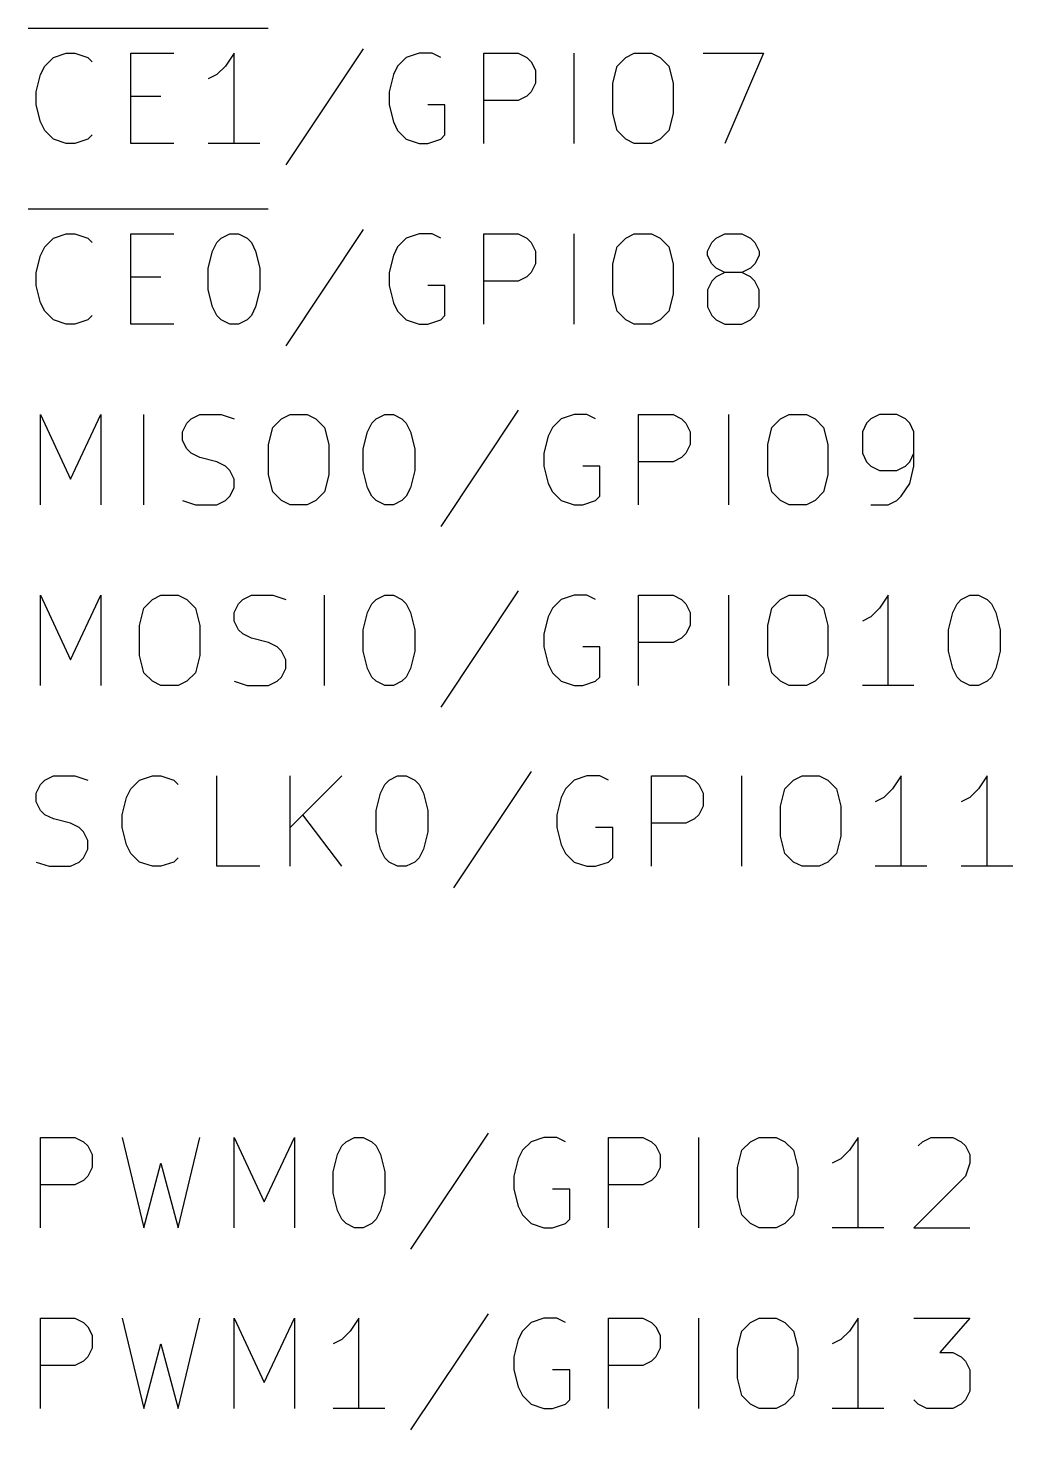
# Model space of a CAD drawing. Header units: millimetres. Extents: x 10 to 287, y -200 to -10.
# Drawn here: x 167.51 to 181.36, y -101.22 to -81.52 of the extents above; entities that cross this region are included whole.
import ezdxf

# ---------------------------------------------------------------- set-up
doc = ezdxf.new("R2010")
doc.units = ezdxf.units.MM
doc.layers.add('GREENSIXTYFIVE', color=129, linetype='CONTINUOUS')

msp = doc.modelspace()

# ---------------------------------------------------------------- linework, layer by layer
at = {"layer": 'GREENSIXTYFIVE', "linetype": 'CONTINUOUS'}
for p, q in [((167.513, -81.515), (170.8875, -81.515)), ((167.7488, -82.049), (167.8698, -81.928)), ((167.8698, -81.928), (168.0512, -81.8675)), ((168.0512, -81.8675), (168.1721, -81.8675)), ((168.1721, -81.8675), (168.3536, -81.928)), ((168.3536, -81.928), (168.414, -81.9885)), ((168.9583, -83.1375), (168.9583, -81.8675)), ((168.9583, -81.8675), (169.5631, -81.8675)), ((170.4097, -81.8675), (170.2888, -82.049)), ((170.4097, -83.1375), (170.4097, -81.8675)), ((172.224, -81.8071), (171.1354, -83.4399)), ((172.8288, -81.928), (172.7078, -82.049)), ((173.0102, -81.8675), (172.8288, -81.928)), ((173.1916, -81.8675), (173.0102, -81.8675)), ((173.3126, -81.928), (173.1916, -81.8675)), ((173.9173, -83.1375), (173.9173, -81.8675)), ((173.9173, -81.8675), (174.4011, -81.8675)), ((174.4011, -81.8675), (174.5221, -81.928)), ((174.5221, -81.928), (174.5826, -81.9885)), ((175.1873, -83.1375), (175.1873, -81.8675)), ((175.7921, -82.049), (175.9131, -81.928)), ((175.9131, -81.928), (176.034, -81.8675)), ((176.034, -81.8675), (176.2759, -81.8675)), ((176.2759, -81.8675), (176.3969, -81.928)), ((176.3969, -81.928), (176.5178, -82.049)), ((177.0017, -81.8675), (177.8483, -81.8675)), ((177.8483, -81.8675), (177.3041, -83.1375)), ((167.6883, -82.1699), (167.7488, -82.049)), ((170.2888, -82.049), (170.1678, -82.1699)), ((172.7078, -82.049), (172.6473, -82.1699)), ((174.5826, -81.9885), (174.643, -82.1094)), ((174.643, -82.1094), (174.643, -82.2909)), ((175.7317, -82.2909), (175.7921, -82.049)), ((176.5178, -82.049), (176.5783, -82.2909)), ((167.6279, -82.4118), (167.6883, -82.1699)), ((170.1678, -82.1699), (170.0469, -82.2304)), ((172.6473, -82.1699), (172.5869, -82.4118)), ((174.643, -82.2909), (174.5826, -82.4118)), ((175.7317, -82.7142), (175.7317, -82.2909)), ((176.5783, -82.2909), (176.5783, -82.7142)), ((167.6279, -82.5932), (167.6279, -82.4118)), ((168.9583, -82.4723), (169.3817, -82.4723)), ((172.5869, -82.4118), (172.5869, -82.5932)), ((174.4011, -82.5328), (173.9173, -82.5328)), ((174.5221, -82.4723), (174.4011, -82.5328)), ((174.5826, -82.4118), (174.5221, -82.4723)), ((167.6883, -82.8351), (167.6279, -82.5932)), ((172.5869, -82.5932), (172.6473, -82.8351)), ((173.373, -82.5932), (173.1311, -82.5932)), ((173.373, -83.0166), (173.373, -82.5932)), ((175.7921, -82.9561), (175.7317, -82.7142)), ((176.5783, -82.7142), (176.5178, -82.9561)), ((167.7488, -82.9561), (167.6883, -82.8351)), ((167.8698, -83.0771), (167.7488, -82.9561)), ((172.6473, -82.8351), (172.7078, -82.9561)), ((172.7078, -82.9561), (172.8288, -83.0771)), ((175.9131, -83.0771), (175.7921, -82.9561)), ((176.5178, -82.9561), (176.3969, -83.0771)), ((168.0512, -83.1375), (167.8698, -83.0771)), ((168.1721, -83.1375), (168.0512, -83.1375)), ((168.3536, -83.0771), (168.1721, -83.1375)), ((168.414, -83.0166), (168.3536, -83.0771)), ((169.5631, -83.1375), (168.9583, -83.1375)), ((170.7726, -83.1375), (170.0469, -83.1375)), ((172.8288, -83.0771), (173.0102, -83.1375)), ((173.0102, -83.1375), (173.1311, -83.1375)), ((173.1311, -83.1375), (173.3126, -83.0771)), ((173.3126, -83.0771), (173.373, -83.0166)), ((176.034, -83.1375), (175.9131, -83.0771)), ((176.2759, -83.1375), (176.034, -83.1375)), ((176.3969, -83.0771), (176.2759, -83.1375)), ((167.513, -84.055), (170.8875, -84.055)), ((167.7488, -84.589), (167.8698, -84.468)), ((167.8698, -84.468), (168.0512, -84.4075)), ((168.0512, -84.4075), (168.1721, -84.4075)), ((168.1721, -84.4075), (168.3536, -84.468)), ((168.3536, -84.468), (168.414, -84.5285)), ((168.9583, -85.6775), (168.9583, -84.4075)), ((168.9583, -84.4075), (169.5631, -84.4075)), ((170.1073, -84.6494), (170.1678, -84.5285)), ((170.1678, -84.5285), (170.2283, -84.468)), ((170.2283, -84.468), (170.3492, -84.4075)), ((170.3492, -84.4075), (170.4702, -84.4075)), ((170.4702, -84.4075), (170.5911, -84.468)), ((170.5911, -84.468), (170.6516, -84.5285)), ((170.6516, -84.5285), (170.7121, -84.6494)), ((172.224, -84.3471), (171.1354, -85.9799)), ((172.8288, -84.468), (172.7078, -84.589)), ((173.0102, -84.4075), (172.8288, -84.468)), ((173.1916, -84.4075), (173.0102, -84.4075)), ((173.3126, -84.468), (173.1916, -84.4075)), ((173.9173, -85.6775), (173.9173, -84.4075)), ((173.9173, -84.4075), (174.4011, -84.4075)), ((174.4011, -84.4075), (174.5221, -84.468)), ((174.5221, -84.468), (174.5826, -84.5285)), ((174.5826, -84.5285), (174.643, -84.6494)), ((175.1873, -85.6775), (175.1873, -84.4075)), ((175.7921, -84.589), (175.9131, -84.468)), ((175.9131, -84.468), (176.034, -84.4075)), ((176.034, -84.4075), (176.2759, -84.4075)), ((176.2759, -84.4075), (176.3969, -84.468)), ((176.3969, -84.468), (176.5178, -84.589)), ((177.0622, -84.6494), (177.1226, -84.5285)), ((177.1226, -84.5285), (177.1831, -84.468)), ((177.1831, -84.468), (177.3041, -84.4075)), ((177.3041, -84.4075), (177.546, -84.4075)), ((177.546, -84.4075), (177.6669, -84.468)), ((177.6669, -84.468), (177.7274, -84.5285)), ((177.7274, -84.5285), (177.7879, -84.6494)), ((167.6279, -84.9518), (167.6883, -84.7099)), ((167.6883, -84.7099), (167.7488, -84.589)), ((170.0469, -84.8913), (170.1073, -84.6494)), ((170.7121, -84.6494), (170.7726, -84.8913)), ((172.6473, -84.7099), (172.5869, -84.9518)), ((172.7078, -84.589), (172.6473, -84.7099)), ((174.643, -84.6494), (174.643, -84.8309)), ((175.7317, -84.8309), (175.7921, -84.589)), ((176.5178, -84.589), (176.5783, -84.8309)), ((177.0622, -84.7099), (177.0622, -84.6494)), ((177.1226, -84.8309), (177.0622, -84.7099)), ((177.7879, -84.7099), (177.7274, -84.8309)), ((177.7879, -84.6494), (177.7879, -84.7099)), ((170.0469, -85.1937), (170.0469, -84.8913)), ((170.7726, -84.8913), (170.7726, -85.1937)), ((174.643, -84.8309), (174.5826, -84.9518)), ((175.7317, -85.2542), (175.7317, -84.8309)), ((176.5783, -84.8309), (176.5783, -85.2542)), ((177.1831, -84.8913), (177.1226, -84.8309)), ((177.3041, -84.9518), (177.1831, -84.8913)), ((177.6669, -84.8913), (177.546, -84.9518)), ((177.7274, -84.8309), (177.6669, -84.8913)), ((167.6279, -85.1332), (167.6279, -84.9518)), ((168.9583, -85.0123), (169.3817, -85.0123)), ((172.5869, -84.9518), (172.5869, -85.1332)), ((174.4011, -85.0728), (173.9173, -85.0728)), ((174.5221, -85.0123), (174.4011, -85.0728)), ((174.5826, -84.9518), (174.5221, -85.0123)), ((177.1226, -85.0728), (177.0622, -85.1937)), ((177.1831, -85.0123), (177.1226, -85.0728)), ((177.3041, -84.9518), (177.1831, -85.0123)), ((177.546, -84.9518), (177.3041, -84.9518)), ((177.6669, -85.0123), (177.546, -84.9518)), ((177.7274, -85.0728), (177.6669, -85.0123)), ((177.7879, -85.1937), (177.7274, -85.0728)), ((167.6883, -85.3751), (167.6279, -85.1332)), ((170.1073, -85.4356), (170.0469, -85.1937)), ((170.7726, -85.1937), (170.7121, -85.4356)), ((172.5869, -85.1332), (172.6473, -85.3751)), ((173.373, -85.1332), (173.1311, -85.1332)), ((173.373, -85.5566), (173.373, -85.1332)), ((175.7921, -85.4961), (175.7317, -85.2542)), ((176.5783, -85.2542), (176.5178, -85.4961)), ((177.0622, -85.1937), (177.0622, -85.4356)), ((177.7879, -85.4356), (177.7879, -85.1937)), ((167.7488, -85.4961), (167.6883, -85.3751)), ((167.8698, -85.6171), (167.7488, -85.4961)), ((170.1678, -85.5566), (170.1073, -85.4356)), ((170.7121, -85.4356), (170.6516, -85.5566)), ((172.6473, -85.3751), (172.7078, -85.4961)), ((172.7078, -85.4961), (172.8288, -85.6171)), ((175.9131, -85.6171), (175.7921, -85.4961)), ((176.5178, -85.4961), (176.3969, -85.6171)), ((177.0622, -85.4356), (177.1226, -85.5566)), ((177.7274, -85.5566), (177.7879, -85.4356)), ((168.0512, -85.6775), (167.8698, -85.6171)), ((168.1721, -85.6775), (168.0512, -85.6775)), ((168.3536, -85.6171), (168.1721, -85.6775)), ((168.414, -85.5566), (168.3536, -85.6171)), ((169.5631, -85.6775), (168.9583, -85.6775)), ((170.2283, -85.6171), (170.1678, -85.5566)), ((170.3492, -85.6775), (170.2283, -85.6171)), ((170.4702, -85.6775), (170.3492, -85.6775)), ((170.5911, -85.6171), (170.4702, -85.6775)), ((170.6516, -85.5566), (170.5911, -85.6171)), ((172.8288, -85.6171), (173.0102, -85.6775)), ((173.0102, -85.6775), (173.1311, -85.6775)), ((173.1311, -85.6775), (173.3126, -85.6171)), ((173.3126, -85.6171), (173.373, -85.5566)), ((176.034, -85.6775), (175.9131, -85.6171)), ((176.2759, -85.6775), (176.034, -85.6775)), ((176.3969, -85.6171), (176.2759, -85.6775)), ((177.1226, -85.5566), (177.1831, -85.6171)), ((177.1831, -85.6171), (177.3041, -85.6775)), ((177.3041, -85.6775), (177.546, -85.6775)), ((177.546, -85.6775), (177.6669, -85.6171)), ((177.6669, -85.6171), (177.7274, -85.5566)), ((174.4012, -86.8871), (173.3126, -88.5199)), ((167.6883, -88.2175), (167.6883, -86.9475)), ((167.6883, -86.9475), (168.1117, -87.8547)), ((168.1117, -87.8547), (168.535, -86.9475)), ((168.535, -86.9475), (168.535, -88.2175)), ((169.1397, -88.2175), (169.1397, -86.9475)), ((169.6841, -87.1894), (169.7445, -87.0685)), ((169.7445, -87.0685), (169.805, -87.008)), ((169.805, -87.008), (169.926, -86.9475)), ((169.926, -86.9475), (170.2283, -86.9475)), ((170.2283, -86.9475), (170.4098, -87.008)), ((170.954, -87.129), (171.075, -87.008)), ((171.075, -87.008), (171.1959, -86.9475)), ((171.1959, -86.9475), (171.4378, -86.9475)), ((171.4378, -86.9475), (171.5588, -87.008)), ((171.5588, -87.008), (171.6797, -87.129)), ((172.2845, -87.1894), (172.345, -87.0685)), ((172.345, -87.0685), (172.4055, -87.008)), ((172.4055, -87.008), (172.5264, -86.9475)), ((172.5264, -86.9475), (172.6474, -86.9475)), ((172.6474, -86.9475), (172.7683, -87.008)), ((172.7683, -87.008), (172.8288, -87.0685)), ((172.8288, -87.0685), (172.8893, -87.1894)), ((175.006, -87.008), (174.885, -87.129)), ((175.1874, -86.9475), (175.006, -87.008)), ((175.3688, -86.9475), (175.1874, -86.9475)), ((175.4898, -87.008), (175.3688, -86.9475)), ((176.0945, -88.2175), (176.0945, -86.9475)), ((176.0945, -86.9475), (176.5783, -86.9475)), ((176.5783, -86.9475), (176.6993, -87.008)), ((176.6993, -87.008), (176.7598, -87.0685)), ((176.7598, -87.0685), (176.8202, -87.1894)), ((177.3645, -88.2175), (177.3645, -86.9475)), ((177.9693, -87.129), (178.0903, -87.008)), ((178.0903, -87.008), (178.2112, -86.9475)), ((178.2112, -86.9475), (178.4531, -86.9475)), ((178.4531, -86.9475), (178.5741, -87.008)), ((178.5741, -87.008), (178.695, -87.129)), ((179.2998, -87.0685), (179.2394, -87.1894)), ((179.3603, -87.008), (179.2998, -87.0685)), ((179.4813, -86.9475), (179.3603, -87.008)), ((179.7232, -86.9475), (179.4813, -86.9475)), ((179.8441, -87.008), (179.7232, -86.9475)), ((179.9046, -87.0685), (179.8441, -87.008)), ((179.9651, -87.1894), (179.9046, -87.0685)), ((169.6841, -87.3104), (169.6841, -87.1894)), ((170.8936, -87.3709), (170.954, -87.129)), ((171.6797, -87.129), (171.7402, -87.3709)), ((172.2241, -87.4313), (172.2845, -87.1894)), ((172.8893, -87.1894), (172.9498, -87.4313)), ((174.8245, -87.2499), (174.7641, -87.4918)), ((174.885, -87.129), (174.8245, -87.2499)), ((176.8202, -87.1894), (176.8202, -87.3709)), ((177.9089, -87.3709), (177.9693, -87.129)), ((178.695, -87.129), (178.7555, -87.3709)), ((179.2394, -87.1894), (179.2394, -87.4918)), ((179.9651, -87.6732), (179.9651, -87.1894)), ((169.7445, -87.4313), (169.6841, -87.3104)), ((169.805, -87.4918), (169.7445, -87.4313)), ((170.8936, -87.7942), (170.8936, -87.3709)), ((171.7402, -87.3709), (171.7402, -87.7942)), ((172.2241, -87.7337), (172.2241, -87.4313)), ((172.9498, -87.4313), (172.9498, -87.7337)), ((176.8202, -87.3709), (176.7598, -87.4918)), ((177.9089, -87.7942), (177.9089, -87.3709)), ((178.7555, -87.3709), (178.7555, -87.7942)), ((169.926, -87.5523), (169.805, -87.4918)), ((170.1679, -87.6128), (169.926, -87.5523)), ((170.2888, -87.6732), (170.1679, -87.6128)), ((170.3493, -87.7337), (170.2888, -87.6732)), ((174.7641, -87.4918), (174.7641, -87.6732)), ((174.7641, -87.6732), (174.8245, -87.9151)), ((175.5502, -87.6732), (175.3083, -87.6732)), ((175.5502, -88.0966), (175.5502, -87.6732)), ((176.5783, -87.6128), (176.0945, -87.6128)), ((176.6993, -87.5523), (176.5783, -87.6128)), ((176.7598, -87.4918), (176.6993, -87.5523)), ((179.2394, -87.4918), (179.2998, -87.6128)), ((179.2998, -87.6128), (179.3603, -87.6732)), ((179.3603, -87.6732), (179.4813, -87.7337)), ((179.7232, -87.7337), (179.8441, -87.6732)), ((179.8441, -87.6732), (179.9046, -87.6128)), ((179.9046, -87.6128), (179.9651, -87.4918)), ((179.9046, -87.9151), (179.9651, -87.6732)), ((170.4098, -87.8547), (170.3493, -87.7337)), ((170.4098, -87.9756), (170.4098, -87.8547)), ((170.954, -88.0361), (170.8936, -87.7942)), ((171.7402, -87.7942), (171.6797, -88.0361)), ((172.2845, -87.9756), (172.2241, -87.7337)), ((172.9498, -87.7337), (172.8893, -87.9756)), ((177.9693, -88.0361), (177.9089, -87.7942)), ((178.7555, -87.7942), (178.695, -88.0361)), ((179.4813, -87.7337), (179.7232, -87.7337)), ((170.3493, -88.0966), (170.4098, -87.9756)), ((171.075, -88.1571), (170.954, -88.0361)), ((171.6797, -88.0361), (171.5588, -88.1571)), ((172.345, -88.0966), (172.2845, -87.9756)), ((172.8893, -87.9756), (172.8288, -88.0966)), ((174.8245, -87.9151), (174.885, -88.0361)), ((174.885, -88.0361), (175.006, -88.1571)), ((178.0903, -88.1571), (177.9693, -88.0361)), ((178.695, -88.0361), (178.5741, -88.1571)), ((179.7836, -88.0966), (179.9046, -87.9151)), ((169.6841, -88.1571), (169.8655, -88.2175)), ((169.8655, -88.2175), (170.1679, -88.2175)), ((170.1679, -88.2175), (170.2888, -88.1571)), ((170.2888, -88.1571), (170.3493, -88.0966)), ((171.1959, -88.2175), (171.075, -88.1571)), ((171.4378, -88.2175), (171.1959, -88.2175)), ((171.5588, -88.1571), (171.4378, -88.2175)), ((172.4055, -88.1571), (172.345, -88.0966)), ((172.5264, -88.2175), (172.4055, -88.1571)), ((172.6474, -88.2175), (172.5264, -88.2175)), ((172.7683, -88.1571), (172.6474, -88.2175)), ((172.8288, -88.0966), (172.7683, -88.1571)), ((175.006, -88.1571), (175.1874, -88.2175)), ((175.1874, -88.2175), (175.3083, -88.2175)), ((175.3083, -88.2175), (175.4898, -88.1571)), ((175.4898, -88.1571), (175.5502, -88.0966)), ((178.2112, -88.2175), (178.0903, -88.1571)), ((178.4531, -88.2175), (178.2112, -88.2175)), ((178.5741, -88.1571), (178.4531, -88.2175)), ((179.3603, -88.2175), (179.6022, -88.2175)), ((179.6022, -88.2175), (179.7232, -88.1571)), ((179.7232, -88.1571), (179.7836, -88.0966)), ((174.4012, -89.4271), (173.3126, -91.0599)), ((167.6883, -90.7575), (167.6883, -89.4875)), ((167.6883, -89.4875), (168.1117, -90.3947)), ((168.1117, -90.3947), (168.535, -89.4875)), ((168.535, -89.4875), (168.535, -90.7575)), ((169.1397, -89.669), (169.2607, -89.548)), ((169.2607, -89.548), (169.3816, -89.4875)), ((169.3816, -89.4875), (169.6235, -89.4875)), ((169.6235, -89.4875), (169.7445, -89.548)), ((169.7445, -89.548), (169.8654, -89.669)), ((170.4098, -89.7294), (170.4702, -89.6085)), ((170.4702, -89.6085), (170.5307, -89.548)), ((170.5307, -89.548), (170.6517, -89.4875)), ((170.6517, -89.4875), (170.954, -89.4875)), ((170.954, -89.4875), (171.1355, -89.548)), ((171.6797, -90.7575), (171.6797, -89.4875)), ((172.2845, -89.7294), (172.345, -89.6085)), ((172.345, -89.6085), (172.4055, -89.548)), ((172.4055, -89.548), (172.5264, -89.4875)), ((172.5264, -89.4875), (172.6474, -89.4875)), ((172.6474, -89.4875), (172.7683, -89.548)), ((172.7683, -89.548), (172.8288, -89.6085)), ((172.8288, -89.6085), (172.8893, -89.7294)), ((175.006, -89.548), (174.885, -89.669)), ((175.1874, -89.4875), (175.006, -89.548)), ((175.3688, -89.4875), (175.1874, -89.4875)), ((175.4898, -89.548), (175.3688, -89.4875)), ((176.0945, -90.7575), (176.0945, -89.4875)), ((176.0945, -89.4875), (176.5783, -89.4875)), ((176.5783, -89.4875), (176.6993, -89.548)), ((176.6993, -89.548), (176.7598, -89.6085)), ((176.7598, -89.6085), (176.8202, -89.7294)), ((177.3645, -90.7575), (177.3645, -89.4875)), ((177.9693, -89.669), (178.0903, -89.548)), ((178.0903, -89.548), (178.2112, -89.4875)), ((178.2112, -89.4875), (178.4531, -89.4875)), ((178.4531, -89.4875), (178.5741, -89.548)), ((178.5741, -89.548), (178.695, -89.669)), ((179.6022, -89.4875), (179.4813, -89.669)), ((179.6022, -90.7575), (179.6022, -89.4875)), ((180.5093, -89.7294), (180.5698, -89.6085)), ((180.5698, -89.6085), (180.6303, -89.548)), ((180.6303, -89.548), (180.7512, -89.4875)), ((180.7512, -89.4875), (180.8722, -89.4875)), ((180.8722, -89.4875), (180.9931, -89.548)), ((180.9931, -89.548), (181.0536, -89.6085)), ((181.0536, -89.6085), (181.1141, -89.7294)), ((169.0793, -89.9109), (169.1397, -89.669)), ((169.8654, -89.669), (169.9259, -89.9109)), ((170.4098, -89.8504), (170.4098, -89.7294)), ((170.4702, -89.9713), (170.4098, -89.8504)), ((172.2241, -89.9713), (172.2845, -89.7294)), ((172.8893, -89.7294), (172.9498, -89.9713)), ((174.8245, -89.7899), (174.7641, -90.0318)), ((174.885, -89.669), (174.8245, -89.7899)), ((176.8202, -89.7294), (176.8202, -89.9109)), ((177.9089, -89.9109), (177.9693, -89.669)), ((178.695, -89.669), (178.7555, -89.9109)), ((179.3603, -89.7899), (179.2394, -89.8504)), ((179.4813, -89.669), (179.3603, -89.7899)), ((180.4489, -89.9713), (180.5093, -89.7294)), ((181.1141, -89.7294), (181.1746, -89.9713)), ((169.0793, -90.3342), (169.0793, -89.9109)), ((169.9259, -89.9109), (169.9259, -90.3342)), ((170.5307, -90.0318), (170.4702, -89.9713)), ((170.6517, -90.0923), (170.5307, -90.0318)), ((172.2241, -90.2737), (172.2241, -89.9713)), ((172.9498, -89.9713), (172.9498, -90.2737)), ((174.7641, -90.0318), (174.7641, -90.2132)), ((176.7598, -90.0318), (176.6993, -90.0923)), ((176.8202, -89.9109), (176.7598, -90.0318)), ((177.9089, -90.3342), (177.9089, -89.9109)), ((178.7555, -89.9109), (178.7555, -90.3342)), ((180.4489, -90.2737), (180.4489, -89.9713)), ((181.1746, -89.9713), (181.1746, -90.2737)), ((170.8936, -90.1528), (170.6517, -90.0923)), ((171.0145, -90.2132), (170.8936, -90.1528)), ((171.075, -90.2737), (171.0145, -90.2132)), ((174.7641, -90.2132), (174.8245, -90.4551)), ((175.5502, -90.2132), (175.3083, -90.2132)), ((175.5502, -90.6366), (175.5502, -90.2132)), ((176.5783, -90.1528), (176.0945, -90.1528)), ((176.6993, -90.0923), (176.5783, -90.1528)), ((169.1397, -90.5761), (169.0793, -90.3342)), ((169.9259, -90.3342), (169.8654, -90.5761)), ((171.1355, -90.3947), (171.075, -90.2737)), ((171.1355, -90.5156), (171.1355, -90.3947)), ((172.2845, -90.5156), (172.2241, -90.2737)), ((172.9498, -90.2737), (172.8893, -90.5156)), ((177.9693, -90.5761), (177.9089, -90.3342)), ((178.7555, -90.3342), (178.695, -90.5761)), ((180.5093, -90.5156), (180.4489, -90.2737)), ((181.1746, -90.2737), (181.1141, -90.5156)), ((169.2607, -90.6971), (169.1397, -90.5761)), ((169.8654, -90.5761), (169.7445, -90.6971)), ((171.0145, -90.6971), (171.075, -90.6366)), ((171.075, -90.6366), (171.1355, -90.5156)), ((172.345, -90.6366), (172.2845, -90.5156)), ((172.4055, -90.6971), (172.345, -90.6366)), ((172.8288, -90.6366), (172.7683, -90.6971)), ((172.8893, -90.5156), (172.8288, -90.6366)), ((174.8245, -90.4551), (174.885, -90.5761)), ((174.885, -90.5761), (175.006, -90.6971)), ((175.4898, -90.6971), (175.5502, -90.6366)), ((178.0903, -90.6971), (177.9693, -90.5761)), ((178.695, -90.5761), (178.5741, -90.6971)), ((180.5698, -90.6366), (180.5093, -90.5156)), ((180.6303, -90.6971), (180.5698, -90.6366)), ((181.0536, -90.6366), (180.9931, -90.6971)), ((181.1141, -90.5156), (181.0536, -90.6366)), ((169.3816, -90.7575), (169.2607, -90.6971)), ((169.6235, -90.7575), (169.3816, -90.7575)), ((169.7445, -90.6971), (169.6235, -90.7575)), ((170.4098, -90.6971), (170.5912, -90.7575)), ((170.5912, -90.7575), (170.8936, -90.7575)), ((170.8936, -90.7575), (171.0145, -90.6971)), ((172.5264, -90.7575), (172.4055, -90.6971)), ((172.6474, -90.7575), (172.5264, -90.7575)), ((172.7683, -90.6971), (172.6474, -90.7575)), ((175.006, -90.6971), (175.1874, -90.7575)), ((175.1874, -90.7575), (175.3083, -90.7575)), ((175.3083, -90.7575), (175.4898, -90.6971)), ((178.2112, -90.7575), (178.0903, -90.6971)), ((178.4531, -90.7575), (178.2112, -90.7575)), ((178.5741, -90.6971), (178.4531, -90.7575)), ((179.9651, -90.7575), (179.2394, -90.7575)), ((180.7512, -90.7575), (180.6303, -90.6971)), ((180.8722, -90.7575), (180.7512, -90.7575)), ((180.9931, -90.6971), (180.8722, -90.7575)), ((174.5826, -91.9671), (173.494, -93.5999)), ((167.6279, -92.2694), (167.6883, -92.1485)), ((167.6883, -92.1485), (167.7488, -92.088)), ((167.7488, -92.088), (167.8698, -92.0275)), ((167.8698, -92.0275), (168.1721, -92.0275)), ((168.1721, -92.0275), (168.3536, -92.088)), ((168.8978, -92.3299), (168.9583, -92.209)), ((168.9583, -92.209), (169.0793, -92.088)), ((169.0793, -92.088), (169.2607, -92.0275)), ((169.2607, -92.0275), (169.3816, -92.0275)), ((169.3816, -92.0275), (169.5631, -92.088)), ((169.5631, -92.088), (169.6235, -92.1485)), ((170.1678, -93.2975), (170.1678, -92.0275)), ((171.1959, -93.2975), (171.1959, -92.0275)), ((171.9216, -92.0275), (171.1959, -92.7532)), ((172.4659, -92.2694), (172.5264, -92.1485)), ((172.5264, -92.1485), (172.5869, -92.088)), ((172.5869, -92.088), (172.7078, -92.0275)), ((172.7078, -92.0275), (172.8288, -92.0275)), ((172.8288, -92.0275), (172.9497, -92.088)), ((172.9497, -92.088), (173.0102, -92.1485)), ((173.0102, -92.1485), (173.0707, -92.2694)), ((175.0664, -92.209), (175.0059, -92.3299)), ((175.1874, -92.088), (175.0664, -92.209)), ((175.3688, -92.0275), (175.1874, -92.088)), ((175.5502, -92.0275), (175.3688, -92.0275)), ((175.6712, -92.088), (175.5502, -92.0275)), ((176.2759, -93.2975), (176.2759, -92.0275)), ((176.2759, -92.0275), (176.7597, -92.0275)), ((176.7597, -92.0275), (176.8807, -92.088)), ((176.8807, -92.088), (176.9412, -92.1485)), ((176.9412, -92.1485), (177.0016, -92.2694)), ((177.5459, -93.2975), (177.5459, -92.0275)), ((178.0903, -92.4509), (178.1507, -92.209)), ((178.1507, -92.209), (178.2717, -92.088)), ((178.2717, -92.088), (178.3926, -92.0275)), ((178.3926, -92.0275), (178.6345, -92.0275)), ((178.6345, -92.0275), (178.7555, -92.088)), ((178.7555, -92.088), (178.8764, -92.209)), ((178.8764, -92.209), (178.9369, -92.4509)), ((179.6627, -92.209), (179.5417, -92.3299)), ((179.7836, -92.0275), (179.6627, -92.209)), ((179.7836, -93.2975), (179.7836, -92.0275)), ((180.8722, -92.209), (180.7512, -92.3299)), ((180.9931, -92.0275), (180.8722, -92.209)), ((180.9931, -93.2975), (180.9931, -92.0275)), ((167.6279, -92.3904), (167.6279, -92.2694)), ((167.6883, -92.5113), (167.6279, -92.3904)), ((168.8374, -92.5718), (168.8978, -92.3299)), ((172.4055, -92.5113), (172.4659, -92.2694)), ((173.0707, -92.2694), (173.1312, -92.5113)), ((175.0059, -92.3299), (174.9455, -92.5718)), ((177.0016, -92.2694), (177.0016, -92.4509)), ((179.5417, -92.3299), (179.4208, -92.3904)), ((180.7512, -92.3299), (180.6303, -92.3904)), ((167.7488, -92.5718), (167.6883, -92.5113)), ((167.8698, -92.6323), (167.7488, -92.5718)), ((168.8374, -92.7532), (168.8374, -92.5718)), ((171.9216, -93.2975), (171.3774, -92.5718)), ((172.4055, -92.8137), (172.4055, -92.5113)), ((173.1312, -92.5113), (173.1312, -92.8137)), ((174.9455, -92.5718), (174.9455, -92.7532)), ((176.9412, -92.5718), (176.8807, -92.6323)), ((177.0016, -92.4509), (176.9412, -92.5718)), ((178.0903, -92.8742), (178.0903, -92.4509)), ((178.9369, -92.4509), (178.9369, -92.8742)), ((168.1117, -92.6928), (167.8698, -92.6323)), ((168.2326, -92.7532), (168.1117, -92.6928)), ((168.2931, -92.8137), (168.2326, -92.7532)), ((168.8978, -92.9951), (168.8374, -92.7532)), ((174.9455, -92.7532), (175.0059, -92.9951)), ((175.7316, -92.7532), (175.4897, -92.7532)), ((175.7316, -93.1766), (175.7316, -92.7532)), ((176.7597, -92.6928), (176.2759, -92.6928)), ((176.8807, -92.6323), (176.7597, -92.6928)), ((168.3536, -92.9347), (168.2931, -92.8137)), ((168.3536, -93.0556), (168.3536, -92.9347)), ((168.9583, -93.1161), (168.8978, -92.9951)), ((172.4659, -93.0556), (172.4055, -92.8137)), ((173.1312, -92.8137), (173.0707, -93.0556)), ((175.0059, -92.9951), (175.0664, -93.1161)), ((178.1507, -93.1161), (178.0903, -92.8742)), ((178.9369, -92.8742), (178.8764, -93.1161)), ((168.2326, -93.2371), (168.2931, -93.1766)), ((168.2931, -93.1766), (168.3536, -93.0556)), ((169.0793, -93.2371), (168.9583, -93.1161)), ((169.6235, -93.1766), (169.5631, -93.2371)), ((172.5264, -93.1766), (172.4659, -93.0556)), ((172.5869, -93.2371), (172.5264, -93.1766)), ((173.0102, -93.1766), (172.9497, -93.2371)), ((173.0707, -93.0556), (173.0102, -93.1766)), ((175.0664, -93.1161), (175.1874, -93.2371)), ((175.6712, -93.2371), (175.7316, -93.1766)), ((178.2717, -93.2371), (178.1507, -93.1161)), ((178.8764, -93.1161), (178.7555, -93.2371)), ((167.6279, -93.2371), (167.8093, -93.2975)), ((167.8093, -93.2975), (168.1117, -93.2975)), ((168.1117, -93.2975), (168.2326, -93.2371)), ((169.2607, -93.2975), (169.0793, -93.2371)), ((169.3816, -93.2975), (169.2607, -93.2975)), ((169.5631, -93.2371), (169.3816, -93.2975)), ((170.7726, -93.2975), (170.1678, -93.2975)), ((172.7078, -93.2975), (172.5869, -93.2371)), ((172.8288, -93.2975), (172.7078, -93.2975)), ((172.9497, -93.2371), (172.8288, -93.2975)), ((175.1874, -93.2371), (175.3688, -93.2975)), ((175.3688, -93.2975), (175.4897, -93.2975)), ((175.4897, -93.2975), (175.6712, -93.2371)), ((178.3926, -93.2975), (178.2717, -93.2371)), ((178.6345, -93.2975), (178.3926, -93.2975)), ((178.7555, -93.2371), (178.6345, -93.2975)), ((180.1465, -93.2975), (179.4208, -93.2975)), ((181.356, -93.2975), (180.6303, -93.2975)), ((167.6883, -98.3775), (167.6883, -97.1075)), ((167.6883, -97.1075), (168.1721, -97.1075)), ((168.1721, -97.1075), (168.2931, -97.168)), ((168.8374, -97.1075), (169.1398, -98.3775)), ((169.6236, -98.3775), (169.926, -97.1075)), ((170.4097, -98.3775), (170.4097, -97.1075)), ((170.4097, -97.1075), (170.8331, -98.0147)), ((170.8331, -98.0147), (171.2564, -97.1075)), ((171.2564, -97.1075), (171.2564, -98.3775)), ((171.9821, -97.168), (172.103, -97.1075)), ((172.103, -97.1075), (172.224, -97.1075)), ((172.224, -97.1075), (172.3449, -97.168)), ((173.9778, -97.0471), (172.8892, -98.6799)), ((174.764, -97.1075), (174.5826, -97.168)), ((174.9454, -97.1075), (174.764, -97.1075)), ((175.0664, -97.168), (174.9454, -97.1075)), ((175.6711, -98.3775), (175.6711, -97.1075)), ((175.6711, -97.1075), (176.1549, -97.1075)), ((176.1549, -97.1075), (176.2759, -97.168)), ((176.9411, -98.3775), (176.9411, -97.1075)), ((177.6669, -97.168), (177.7878, -97.1075)), ((177.7878, -97.1075), (178.0297, -97.1075)), ((178.0297, -97.1075), (178.1507, -97.168)), ((179.1788, -97.1075), (179.0579, -97.289)), ((179.1788, -98.3775), (179.1788, -97.1075)), ((180.0859, -97.168), (180.2069, -97.1075)), ((180.2069, -97.1075), (180.5093, -97.1075)), ((180.5093, -97.1075), (180.6302, -97.168)), ((168.2931, -97.168), (168.3536, -97.2285)), ((168.3536, -97.2285), (168.414, -97.3494)), ((171.8611, -97.3494), (171.9216, -97.2285)), ((171.9216, -97.2285), (171.9821, -97.168)), ((172.3449, -97.168), (172.4054, -97.2285)), ((172.4054, -97.2285), (172.4659, -97.3494)), ((174.4616, -97.289), (174.4011, -97.4099)), ((174.5826, -97.168), (174.4616, -97.289)), ((176.2759, -97.168), (176.3364, -97.2285)), ((176.3364, -97.2285), (176.3968, -97.3494)), ((177.4855, -97.5309), (177.5459, -97.289)), ((177.5459, -97.289), (177.6669, -97.168)), ((178.1507, -97.168), (178.2716, -97.289)), ((178.2716, -97.289), (178.3321, -97.5309)), ((179.0579, -97.289), (178.9369, -97.4099)), ((180.0255, -97.2285), (180.0859, -97.168)), ((180.6302, -97.168), (180.6907, -97.2285)), ((180.6907, -97.2285), (180.7512, -97.3494)), ((168.414, -97.5309), (168.3536, -97.6518)), ((168.414, -97.3494), (168.414, -97.5309)), ((169.1398, -98.3775), (169.3817, -97.4704)), ((169.3817, -97.4704), (169.6236, -98.3775)), ((171.8007, -97.5913), (171.8611, -97.3494)), ((172.4659, -97.3494), (172.5264, -97.5913)), ((174.4011, -97.4099), (174.3407, -97.6518)), ((176.3968, -97.5309), (176.3364, -97.6518)), ((176.3968, -97.3494), (176.3968, -97.5309)), ((177.4855, -97.9542), (177.4855, -97.5309)), ((178.3321, -97.5309), (178.3321, -97.9542)), ((178.9369, -97.4099), (178.816, -97.4704)), ((180.7512, -97.4704), (180.6907, -97.6518)), ((180.7512, -97.3494), (180.7512, -97.4704)), ((168.2931, -97.7123), (168.1721, -97.7728)), ((168.3536, -97.6518), (168.2931, -97.7123)), ((171.8007, -97.8937), (171.8007, -97.5913)), ((172.5264, -97.5913), (172.5264, -97.8937)), ((174.3407, -97.6518), (174.3407, -97.8332)), ((176.2759, -97.7123), (176.1549, -97.7728)), ((176.3364, -97.6518), (176.2759, -97.7123)), ((180.6907, -97.6518), (179.965, -98.3775)), ((168.1721, -97.7728), (167.6883, -97.7728)), ((171.8611, -98.1356), (171.8007, -97.8937)), ((172.5264, -97.8937), (172.4659, -98.1356)), ((174.3407, -97.8332), (174.4011, -98.0751)), ((175.1268, -97.8332), (174.8849, -97.8332)), ((175.1268, -98.2566), (175.1268, -97.8332)), ((176.1549, -97.7728), (175.6711, -97.7728)), ((174.4011, -98.0751), (174.4616, -98.1961)), ((177.5459, -98.1961), (177.4855, -97.9542)), ((178.3321, -97.9542), (178.2716, -98.1961)), ((171.9216, -98.2566), (171.8611, -98.1356)), ((171.9821, -98.3171), (171.9216, -98.2566)), ((172.103, -98.3775), (171.9821, -98.3171)), ((172.3449, -98.3171), (172.224, -98.3775)), ((172.4054, -98.2566), (172.3449, -98.3171)), ((172.4659, -98.1356), (172.4054, -98.2566)), ((174.4616, -98.1961), (174.5826, -98.3171)), ((174.5826, -98.3171), (174.764, -98.3775)), ((174.8849, -98.3775), (175.0664, -98.3171)), ((175.0664, -98.3171), (175.1268, -98.2566)), ((177.6669, -98.3171), (177.5459, -98.1961)), ((177.7878, -98.3775), (177.6669, -98.3171)), ((178.1507, -98.3171), (178.0297, -98.3775)), ((178.2716, -98.1961), (178.1507, -98.3171)), ((172.224, -98.3775), (172.103, -98.3775)), ((174.764, -98.3775), (174.8849, -98.3775)), ((178.0297, -98.3775), (177.7878, -98.3775)), ((179.5417, -98.3775), (178.816, -98.3775)), ((179.965, -98.3775), (180.7512, -98.3775)), ((167.6883, -100.9175), (167.6883, -99.6475)), ((167.6883, -99.6475), (168.1721, -99.6475)), ((168.1721, -99.6475), (168.2931, -99.708)), ((168.8374, -99.6475), (169.1398, -100.9175)), ((169.6236, -100.9175), (169.926, -99.6475)), ((170.4097, -100.9175), (170.4097, -99.6475)), ((170.4097, -99.6475), (170.8331, -100.5547)), ((170.8331, -100.5547), (171.2564, -99.6475)), ((171.2564, -99.6475), (171.2564, -100.9175)), ((172.1635, -99.6475), (172.0426, -99.829)), ((172.1635, -100.9175), (172.1635, -99.6475)), ((173.9778, -99.5871), (172.8892, -101.2199)), ((174.764, -99.6475), (174.5826, -99.708)), ((174.9454, -99.6475), (174.764, -99.6475)), ((175.0664, -99.708), (174.9454, -99.6475)), ((175.6711, -100.9175), (175.6711, -99.6475)), ((175.6711, -99.6475), (176.1549, -99.6475)), ((176.1549, -99.6475), (176.2759, -99.708)), ((176.9411, -100.9175), (176.9411, -99.6475)), ((177.6669, -99.708), (177.7878, -99.6475)), ((177.7878, -99.6475), (178.0297, -99.6475)), ((178.0297, -99.6475), (178.1507, -99.708)), ((179.1788, -99.6475), (179.0579, -99.829)), ((179.1788, -100.9175), (179.1788, -99.6475)), ((179.965, -99.6475), (180.7512, -99.6475)), ((180.7512, -99.6475), (180.3278, -100.1313)), ((168.2931, -99.708), (168.3536, -99.7685)), ((168.3536, -99.7685), (168.414, -99.8894)), ((168.414, -99.8894), (168.414, -100.0709)), ((172.0426, -99.829), (171.9216, -99.9499)), ((174.4616, -99.829), (174.4011, -99.9499)), ((174.5826, -99.708), (174.4616, -99.829)), ((176.2759, -99.708), (176.3364, -99.7685)), ((176.3364, -99.7685), (176.3968, -99.8894)), ((176.3968, -99.8894), (176.3968, -100.0709)), ((177.4855, -100.0709), (177.5459, -99.829)), ((177.5459, -99.829), (177.6669, -99.708)), ((178.1507, -99.708), (178.2716, -99.829)), ((178.2716, -99.829), (178.3321, -100.0709)), ((179.0579, -99.829), (178.9369, -99.9499)), ((168.414, -100.0709), (168.3536, -100.1918)), ((169.1398, -100.9175), (169.3817, -100.0104)), ((169.3817, -100.0104), (169.6236, -100.9175)), ((171.9216, -99.9499), (171.8007, -100.0104)), ((174.4011, -99.9499), (174.3407, -100.1918)), ((176.3968, -100.0709), (176.3364, -100.1918)), ((177.4855, -100.4942), (177.4855, -100.0709)), ((178.3321, -100.0709), (178.3321, -100.4942)), ((178.9369, -99.9499), (178.816, -100.0104)), ((168.2931, -100.2523), (168.1721, -100.3128)), ((168.3536, -100.1918), (168.2931, -100.2523)), ((174.3407, -100.1918), (174.3407, -100.3732)), ((176.2759, -100.2523), (176.1549, -100.3128)), ((176.3364, -100.1918), (176.2759, -100.2523)), ((180.3278, -100.1313), (180.5093, -100.1313)), ((180.5093, -100.1313), (180.6302, -100.1918)), ((180.6302, -100.1918), (180.6907, -100.2523)), ((180.6907, -100.2523), (180.7512, -100.3732)), ((168.1721, -100.3128), (167.6883, -100.3128)), ((174.3407, -100.3732), (174.4011, -100.6151)), ((175.1268, -100.3732), (174.8849, -100.3732)), ((175.1268, -100.7966), (175.1268, -100.3732)), ((176.1549, -100.3128), (175.6711, -100.3128)), ((177.5459, -100.7361), (177.4855, -100.4942)), ((178.3321, -100.4942), (178.2716, -100.7361)), ((180.7512, -100.3732), (180.7512, -100.6756)), ((174.4011, -100.6151), (174.4616, -100.7361)), ((180.7512, -100.6756), (180.6907, -100.7966)), ((174.4616, -100.7361), (174.5826, -100.8571)), ((174.5826, -100.8571), (174.764, -100.9175)), ((174.8849, -100.9175), (175.0664, -100.8571)), ((175.0664, -100.8571), (175.1268, -100.7966)), ((177.6669, -100.8571), (177.5459, -100.7361)), ((177.7878, -100.9175), (177.6669, -100.8571)), ((178.1507, -100.8571), (178.0297, -100.9175)), ((178.2716, -100.7361), (178.1507, -100.8571)), ((180.0255, -100.8571), (179.965, -100.7966)), ((180.1464, -100.9175), (180.0255, -100.8571)), ((180.6302, -100.8571), (180.5093, -100.9175)), ((180.6907, -100.7966), (180.6302, -100.8571)), ((172.5264, -100.9175), (171.8007, -100.9175)), ((174.764, -100.9175), (174.8849, -100.9175)), ((178.0297, -100.9175), (177.7878, -100.9175)), ((179.5417, -100.9175), (178.816, -100.9175)), ((180.5093, -100.9175), (180.1464, -100.9175))]:
    msp.add_line(p, q, dxfattribs=at)

doc.saveas('drawing.dxf')
